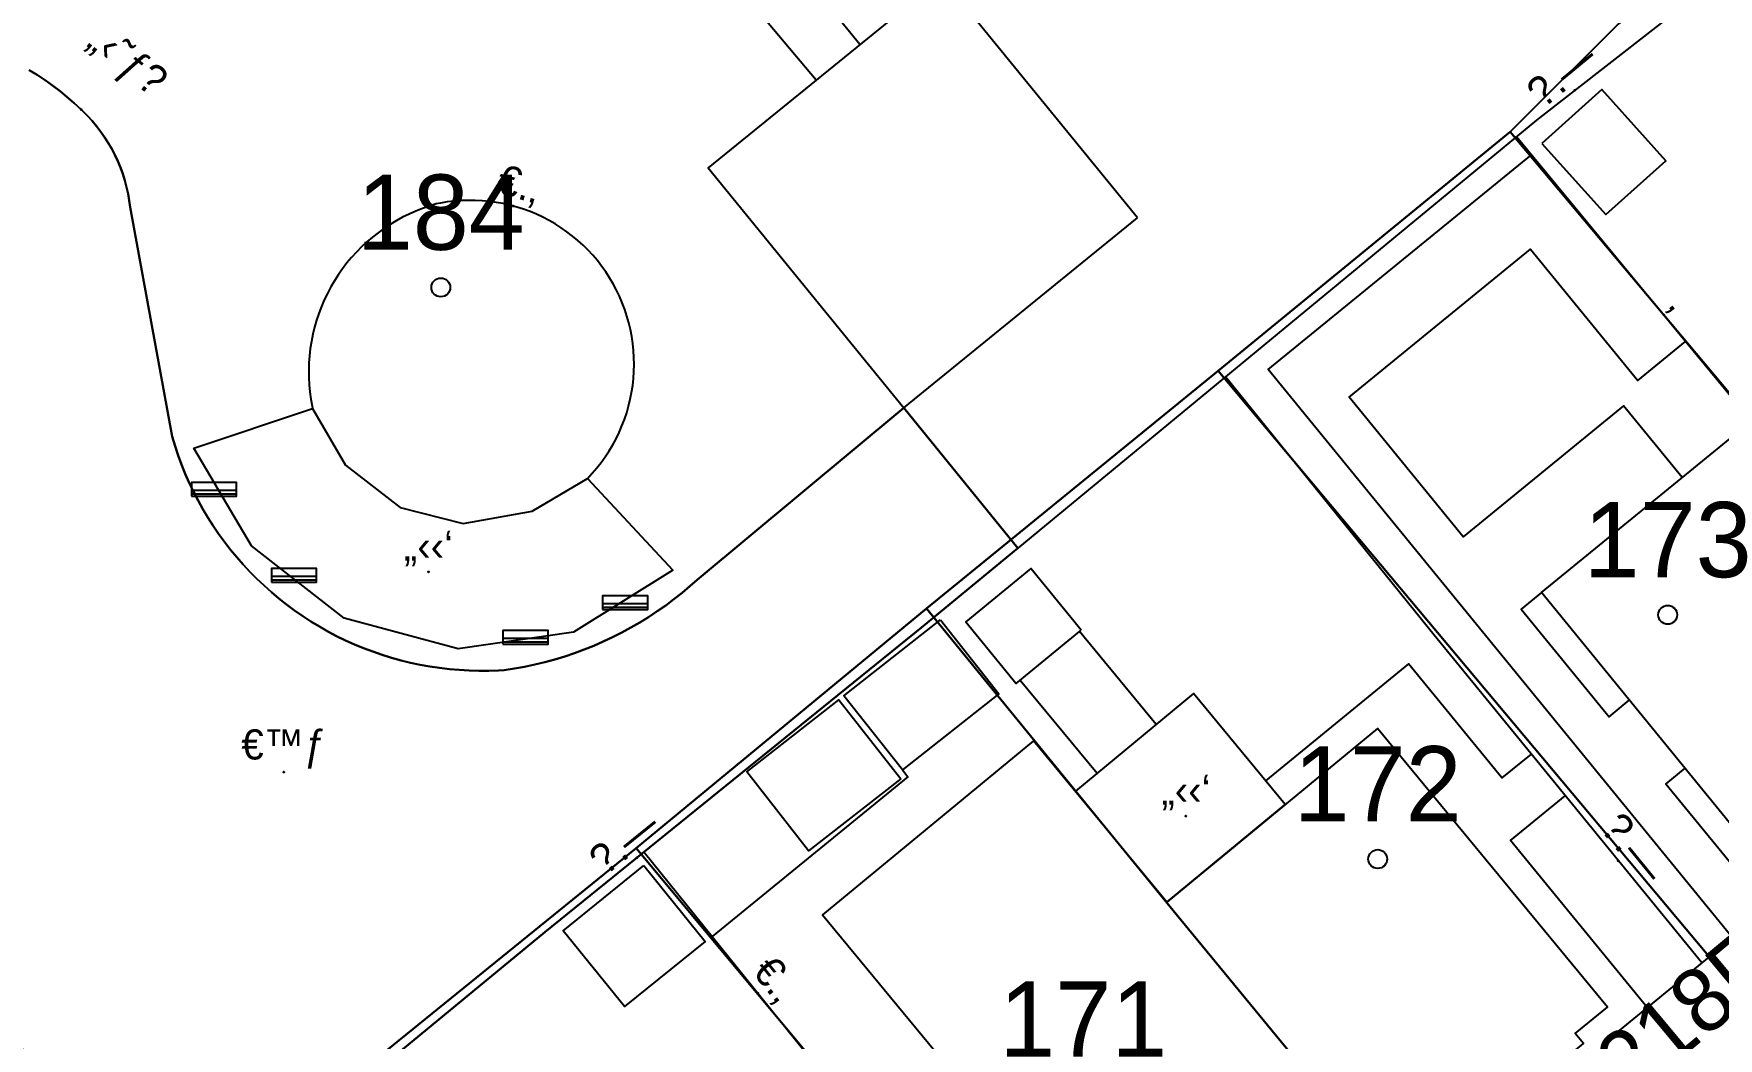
# Model space of a CAD drawing. Header units: metres. Extents: x 218299 to 220222, y 572714 to 574340.
# Drawn here: x 218802.88 to 218847.65, y 573314.61 to 573341.32 of the extents above; entities that cross this region are included whole.
import ezdxf
from ezdxf.enums import TextEntityAlignment as Align

# ---------------------------------------------------------------- set-up
doc = ezdxf.new("R2010")
doc.units = ezdxf.units.M
doc.header["$MEASUREMENT"] = 0
for name, color, linetype in [('1602', 44, 'Continuous'), ('1603', 44, 'Continuous'), ('6261', 7, 'Continuous'), ('A_POINTS', 2, 'Continuous'), ('M2200', 253, 'Continuous'), ('M2207', 253, 'Continuous'), ('M2407', 253, 'Continuous'), ('M2408', 253, 'Continuous'), ('M2601', 253, 'Continuous'), ('M2602', 253, 'Continuous'), ('M2605', 253, 'Continuous'), ('M2809', 253, 'Continuous'), ('M5202', 253, 'Continuous')]:
    doc.layers.add(name, color=color, linetype=linetype)
doc.styles.add('HEBTXT', font='HEBTXT')
doc.styles.add('MAVAT_HEBTXT', font='HEBTXT')

# ---------------------------------------------------------------- blocks, each defined once
blk = doc.blocks.new('6261')
blk.add_lwpolyline([(-2, -1.2), (2, -1.2), (2, 1.2), (-2, 1.2)], close=True)
at = {"color": 0}
blk.add_solid([(2, 1.2), (-2, -1.2), (2, -1.2)], dxfattribs=at)
at = {"color": 0, "style": 'HEBTXT'}
blk.add_attdef('PIL_NAME', (2.689, 2.418), '', height=1.7, dxfattribs=at)
at = {"style": 'HEBTXT'}
blk.add_attdef('CAMUT_MONIM', (2.489, 0.218), '', height=1.7, dxfattribs=at)
at = {"color": 0, "style": 'HEBTXT', "flags": 1}
for tag, p in [('TYPE', (2.585, -1.773)), ('MAP_TYPE', (2.689, -3.782))]:
    blk.add_attdef(tag, p, '', height=1.7, dxfattribs=at)
blk = doc.blocks.new('1603')
at = {"layer": 'A_POINTS'}
blk.add_circle((0, 0), 0.25, dxfattribs=at)
at = {"color": 0, "style": 'HEBTXT'}
blk.add_attdef('PARCEL_NUM', text='', height=2, dxfattribs=at).set_placement((0, 1), align=Align.CENTER)
at = {"color": 0, "style": 'HEBTXT', "flags": 1}
blk.add_attdef('LOT_NUM', text='', height=2, dxfattribs=at).set_placement((0, -2.5), align=Align.CENTER)
blk = doc.blocks.new('M2408')
blk.add_circle((0, 0), 0.025)
at = {"style": 'MAVAT_HEBTXT'}
blk.add_attdef('NAME', text='', height=0.8, dxfattribs=at).set_placement((0, 1.592), align=Align.MIDDLE)
blk = doc.blocks.new('M2809')
blk.add_circle((0, 0), 0.025)
at = {"style": 'MAVAT_HEBTXT'}
blk.add_attdef('NAME', text='', height=0.8, dxfattribs=at).set_placement((0, 1.592), align=Align.MIDDLE)
blk = doc.blocks.new('M2601')
blk.add_circle((0, 0), 0.025)
at = {"style": 'MAVAT_HEBTXT'}
blk.add_attdef('NAME', text='', height=0.8, dxfattribs=at).set_placement((0, 1.592), align=Align.MIDDLE)
blk = doc.blocks.new('M2602')
blk.add_circle((0, 0), 0.025)
at = {"style": 'MAVAT_HEBTXT'}
blk.add_attdef('NAME', text='', height=0.8, dxfattribs=at).set_placement((0, 1.592), align=Align.MIDDLE)
blk = doc.blocks.new('M2605')
blk.add_circle((0, 0), 0.025)
at = {"style": 'MAVAT_HEBTXT'}
blk.add_attdef('NAME', text='', height=0.8, dxfattribs=at).set_placement((0, 1.592), align=Align.MIDDLE)
blk = doc.blocks.new('M2207')
blk.add_circle((0, 0), 0.025)
at = {"style": 'MAVAT_HEBTXT'}
blk.add_attdef('NAME', text='', height=0.8, dxfattribs=at).set_placement((0, 1.592), align=Align.MIDDLE)
blk = doc.blocks.new('M5202')
blk.add_lwpolyline([(-2, -0.53), (2, -0.53), (2, 0.67), (-2, 0.67)], close=True)
for points in [[(-2, 0), (2, 0)], [(-2, -0.33), (2, -0.33)]]:
    blk.add_lwpolyline(points)
at = {"style": 'MAVAT_HEBTXT', "flags": 1}
for tag, p in [('MARK', (0, 1.92)), ('HEIGHT', (0, -1.78)), ('NAME', (0, -4.35))]:
    blk.add_attdef(tag, text='', height=0.8, dxfattribs=at).set_placement(p, align=Align.MIDDLE)
blk = doc.blocks.new('111')
at = {"layer": 'M2200'}
for points in [[(218832.209, 573336.42, 569.533), (218827.013, 573342.806, 569.533), (218820.805, 573337.756, 569.458), (218826.001, 573331.369, 569.458), (218832.209, 573336.42, 569.533)], [(218842.944, 573326.463, 566.758), (218854.22, 573335.67, 566.758), (218860.24, 573328.298, 566.533), (218858.515, 573326.889, 566.533), (218858.768, 573326.58, 566.533), (218856.922, 573325.072, 566.533), (218856.673, 573325.377, 566.533), (218852.554, 573322.014, 566.533), (218852.802, 573321.711, 566.533), (218850.89, 573320.149, 566.533), (218850.683, 573320.402, 566.533), (218849.009, 573319.035, 566.533)], [(218833.468, 573306.229, 566.233), (218841.029, 573312.468, 566.233), (218841.273, 573312.173, 566.233), (218841.44, 573312.311, 566.233), (218844.06, 573314.473, 566.233), (218843.842, 573314.738, 566.233), (218844.698, 573315.444, 566.233), (218838.587, 573322.849, 566.308), (218832.992, 573318.233, 568.558), (218829.451, 573322.524, 566.458), (218823.842, 573317.895, 566.533)]]:
    blk.add_polyline3d(points, close=True, dxfattribs=at)
at = {"layer": 'M2207'}
for points in [[(218842.959, 573338.399, 566.008), (218844.661, 573336.509, 566.008), (218846.251, 573337.94, 566.008), (218844.549, 573339.831, 566.008), (218842.959, 573338.399, 566.008)], [(218810.288, 573331.359, 568.258), (218811.166, 573329.845, 568.258), (218812.616, 573328.719, 568.333), (218814.287, 573328.294, 568.333), (218816.123, 573328.625, 568.333), (218817.591, 573329.496, 568.333), (218819.865, 573327.057, 568.258), (218817.225, 573325.412, 568.333), (218814.156, 573324.964, 568.408), (218811.126, 573325.781, 568.408), (218808.668, 573327.703, 568.333), (218807.128, 573330.301, 568.183)], [(218830.716, 573325.463, 565.558), (218829.375, 573327.098, 565.558), (218827.645, 573325.68, 565.558), (218828.986, 573324.045, 565.558), (218830.716, 573325.463, 565.558)], [(218826.974, 573325.74, 565.483), (218828.529, 573323.774, 565.483), (218825.964, 573321.746, 565.483), (218824.41, 573323.713, 565.483), (218826.974, 573325.74, 565.483)], [(218825.918, 573321.506, 565.483), (218823.468, 573319.595, 565.483), (218821.826, 573321.699, 565.483), (218824.276, 573323.611, 565.483), (218825.918, 573321.506, 565.483)], [(218832.992, 573318.233, 566.205), (218836.137, 573320.828, 566.205), (218833.703, 573323.777, 565.905), (218830.559, 573321.182, 565.905), (218832.992, 573318.233, 566.205)], [(218819.095, 573319.205, 565.183), (218820.723, 573317.188, 565.183), (218818.576, 573315.455, 565.108), (218816.948, 573317.471, 565.108), (218819.095, 573319.205, 565.183)]]:
    blk.add_polyline3d(points, close=True, dxfattribs=at)
at = {"layer": 'M2407'}
for points in [[(218848.023, 573317.283, 564.03), (218835.687, 573332.39, 564.03), (218842.68, 573338.1, 564.03)], [(218846.685, 573329.518, 564.03), (218845.128, 573331.425, 564.03), (218840.865, 573327.944, 564.03), (218837.835, 573331.654, 564.03), (218842.656, 573335.591, 564.18), (218845.506, 573332.102, 564.03), (218846.777, 573333.14, 564.03)], [(218842.944, 573326.463, 564.03), (218842.404, 573326.023, 564.03), (218844.741, 573323.161, 564.03), (218845.28, 573323.602, 564.03)], [(218832.705, 573322.953, 563.505), (218830.667, 573325.423, 563.505)], [(218842.669, 573322.17, 563.621), (218841.893, 573321.536, 563.655), (218839.417, 573324.565, 563.655), (218835.616, 573321.459, 563.655)], [(218829.093, 573324.132, 563.505), (218831.135, 573321.658, 563.505)], [(218825.964, 573321.746, 563.505), (218826.106, 573321.564, 563.505), (218820.904, 573317.322, 563.73)], [(218846.758, 573321.792, 564.03), (218846.254, 573321.381, 564.03), (218848.105, 573319.115, 564.03), (218848.608, 573319.526, 564.03)], [(218845.752, 573315.428, 563.505), (218842.124, 573319.869, 563.655), (218843.578, 573321.057, 563.609)]]:
    blk.add_polyline3d(points, dxfattribs=at)
at = {"layer": 'M2408'}
blk.add_polyline3d([(218802.76, 573340.353, 565.38), (218802.971, 573340.222, 565.38), (218803.177, 573340.084, 565.38), (218803.379, 573339.94, 565.38), (218803.577, 573339.789, 565.38), (218803.769, 573339.632, 565.38), (218803.956, 573339.469, 565.38), (218804.138, 573339.3, 565.38), (218804.173, 573339.266, 565.38), (218804.302, 573339.137, 565.38), (218804.426, 573339.003, 565.38), (218804.543, 573338.864, 565.38), (218804.654, 573338.719, 565.38), (218804.759, 573338.57, 565.38), (218804.857, 573338.416, 565.38), (218804.949, 573338.258, 565.38), (218805.033, 573338.097, 565.38), (218805.11, 573337.931, 565.38), (218805.18, 573337.763, 565.38), (218805.243, 573337.591, 565.38), (218805.297, 573337.417, 565.38), (218805.345, 573337.241, 565.38), (218805.384, 573337.063, 565.38), (218805.416, 573336.883, 565.38), (218805.439, 573336.704, 565.38), (218806.558, 573330.609, 565.53), (218806.634, 573330.358, 565.533), (218806.717, 573330.11, 565.536), (218806.807, 573329.864, 565.539), (218806.905, 573329.621, 565.542), (218807.011, 573329.382, 565.546), (218807.123, 573329.145, 565.549), (218807.243, 573328.912, 565.553), (218807.37, 573328.683, 565.557), (218807.504, 573328.458, 565.561), (218807.645, 573328.238, 565.565), (218807.792, 573328.021, 565.57), (218807.946, 573327.809, 565.574), (218808.106, 573327.602, 565.579), (218808.272, 573327.4, 565.583), (218808.445, 573327.204, 565.588), (218808.624, 573327.012, 565.593), (218808.808, 573326.826, 565.598), (218808.998, 573326.646, 565.603), (218809.193, 573326.472, 565.608), (218809.394, 573326.303, 565.613), (218809.599, 573326.141, 565.619), (218809.81, 573325.986, 565.624), (218810.025, 573325.836, 565.629), (218810.244, 573325.694, 565.635), (218810.468, 573325.558, 565.641), (218810.696, 573325.429, 565.646), (218810.927, 573325.307, 565.652), (218811.163, 573325.192, 565.658), (218811.401, 573325.085, 565.663), (218811.643, 573324.985, 565.669), (218811.888, 573324.892, 565.675), (218812.136, 573324.807, 565.681), (218812.386, 573324.729, 565.687), (218812.638, 573324.659, 565.693), (218812.892, 573324.597, 565.699), (218813.148, 573324.543, 565.705), (218813.406, 573324.496, 565.711), (218813.665, 573324.458, 565.717), (218813.925, 573324.427, 565.723), (218814.185, 573324.404, 565.728), (218814.447, 573324.39, 565.734), (218814.709, 573324.383, 565.74), (218814.97, 573324.384, 565.746), (218815.232, 573324.393, 565.752), (218815.382, 573324.402, 565.755), (218815.654, 573324.443, 565.755), (218815.924, 573324.491, 565.755), (218816.193, 573324.548, 565.755), (218816.46, 573324.612, 565.755), (218816.725, 573324.684, 565.755), (218816.988, 573324.763, 565.755), (218817.248, 573324.85, 565.755), (218817.506, 573324.945, 565.755), (218817.761, 573325.047, 565.755), (218818.013, 573325.157, 565.755), (218818.261, 573325.274, 565.755), (218818.506, 573325.398, 565.755), (218818.748, 573325.529, 565.755), (218818.985, 573325.667, 565.755), (218819.218, 573325.812, 565.755), (218819.447, 573325.964, 565.755), (218819.672, 573326.122, 565.755), (218819.891, 573326.287, 565.755), (218820.106, 573326.458, 565.755), (218820.316, 573326.635, 565.755), (218820.505, 573326.804, 565.755), (218826.001, 573331.369, 565.905)], dxfattribs=at)
at = {"layer": 'M2601'}
for points in [[(218820.188, 573349.299, 568.005), (218819.135, 573345.492, 568.005), (218823.672, 573340.088, 568.005)], [(218824.829, 573341.029, 566.846), (218820.642, 573346.175, 567.105)], [(218842.28, 573338.585, 565.605), (218848.527, 573331.022, 565.605)], [(218826.001, 573331.369, 567.136), (218829.033, 573327.643, 567.136)]]:
    blk.add_polyline3d(points, dxfattribs=at)
at = {"layer": 'M2602'}
for points in [[(218817.591, 573329.496, 565.98), (218817.719, 573329.632, 565.98), (218817.841, 573329.774, 565.98), (218817.956, 573329.92, 565.98), (218818.065, 573330.071, 565.98), (218818.168, 573330.227, 565.98), (218818.263, 573330.387, 565.98), (218818.352, 573330.551, 565.98), (218818.434, 573330.719, 565.98), (218818.508, 573330.89, 565.98), (218818.575, 573331.064, 565.98), (218818.635, 573331.241, 565.98), (218818.686, 573331.42, 565.98), (218818.731, 573331.602, 565.98), (218818.767, 573331.784, 565.98), (218818.795, 573331.969, 565.98), (218818.816, 573332.154, 565.98), (218818.828, 573332.34, 565.98), (218818.833, 573332.527, 565.98), (218818.829, 573332.713, 565.98), (218818.818, 573332.9, 565.98), (218818.798, 573333.085, 565.98), (218818.771, 573333.27, 565.98), (218818.736, 573333.453, 565.98), (218818.693, 573333.634, 565.98), (218818.642, 573333.814, 565.98), (218818.583, 573333.991, 565.98), (218818.517, 573334.165, 565.98), (218818.444, 573334.337, 565.98), (218818.363, 573334.505, 565.98), (218818.275, 573334.67, 565.98), (218818.18, 573334.83, 565.98), (218818.079, 573334.987, 565.98), (218817.97, 573335.139, 565.98), (218817.856, 573335.286, 565.98), (218817.735, 573335.428, 565.98), (218817.608, 573335.564, 565.98), (218817.475, 573335.696, 565.98), (218817.337, 573335.821, 565.98), (218817.194, 573335.94, 565.98), (218817.046, 573336.054, 565.98), (218816.893, 573336.16, 565.98), (218816.735, 573336.26, 565.98), (218816.574, 573336.353, 565.98), (218816.408, 573336.44, 565.98), (218816.239, 573336.518, 565.98), (218816.067, 573336.59, 565.98), (218815.892, 573336.654, 565.98), (218815.714, 573336.711, 565.98), (218815.534, 573336.76, 565.98), (218815.352, 573336.801, 565.98), (218815.169, 573336.834, 565.98), (218814.984, 573336.86, 565.98), (218814.798, 573336.877, 565.98), (218814.612, 573336.887, 565.98), (218814.425, 573336.888, 565.98), (218814.239, 573336.882, 565.98), (218814.053, 573336.868, 565.98), (218813.868, 573336.845, 565.98), (218813.684, 573336.815, 565.98), (218813.573, 573336.793, 565.98), (218813.389, 573336.737, 565.98), (218813.207, 573336.674, 565.98), (218813.028, 573336.603, 565.98), (218812.852, 573336.524, 565.98), (218812.679, 573336.439, 565.98), (218812.51, 573336.346, 565.98), (218812.346, 573336.247, 565.98), (218812.185, 573336.14, 565.98), (218812.029, 573336.027, 565.98), (218811.878, 573335.908, 565.98), (218811.731, 573335.783, 565.98), (218811.591, 573335.651, 565.98), (218811.455, 573335.514, 565.98), (218811.326, 573335.372, 565.98), (218811.202, 573335.224, 565.98), (218811.085, 573335.071, 565.98), (218810.974, 573334.913, 565.98), (218810.87, 573334.751, 565.98), (218810.773, 573334.585, 565.98), (218810.683, 573334.415, 565.98), (218810.6, 573334.241, 565.98), (218810.524, 573334.064, 565.98), (218810.455, 573333.884, 565.98), (218810.394, 573333.701, 565.98), (218810.341, 573333.516, 565.98), (218810.296, 573333.329, 565.98), (218810.258, 573333.14, 565.98), (218810.228, 573332.95, 565.98), (218810.206, 573332.758, 565.98), (218810.192, 573332.566, 565.98), (218810.186, 573332.373, 565.98), (218810.188, 573332.181, 565.98), (218810.198, 573331.988, 565.98), (218810.216, 573331.797, 565.98), (218810.242, 573331.606, 565.98), (218810.276, 573331.416, 565.98), (218810.288, 573331.359, 565.98)], [(218819.097, 573319.564, 565.005), (218825.152, 573312.052, 564.857)]]:
    blk.add_polyline3d(points, dxfattribs=at)
at = {"layer": 'M2605'}
for points in [[(218850.747, 573345.202, 566.205), (218842.812, 573339.024, 566.205), (218829.033, 573327.643, 565.825)], [(218854.632, 573321.233, 563.955), (218857.075, 573318.243, 563.955), (218852.855, 573314.794, 563.955), (218849.701, 573318.654, 564.105), (218847.207, 573316.617, 564.105), (218840.091, 573325.325, 564.105), (218834.546, 573332.196, 564.105)], [(218829.033, 573327.643, 565.825), (218826.474, 573325.529, 565.755), (218816.458, 573317.43, 565.155), (218808.857, 573311.166, 564.105)], [(218847.207, 573316.617, 563.505), (218845.011, 573314.823, 563.505), (218848.242, 573310.869, 563.505), (218843.882, 573307.307, 563.505), (218841.387, 573310.36, 563.505), (218838.345, 573307.875, 563.505), (218840.841, 573304.821, 563.505)]]:
    blk.add_polyline3d(points, dxfattribs=at)
at = {"layer": 'M2809'}
blk.add_polyline3d([(218808.857, 573311.166, 564.105), (218816.458, 573317.43, 565.155), (218826.474, 573325.529, 565.755), (218829.033, 573327.643, 565.825), (218826.001, 573331.369, 565.905), (218820.505, 573326.804, 565.755), (218820.316, 573326.635, 565.755), (218820.106, 573326.458, 565.755), (218819.891, 573326.287, 565.755), (218819.672, 573326.122, 565.755), (218819.447, 573325.964, 565.755), (218819.218, 573325.812, 565.755), (218818.985, 573325.667, 565.755), (218818.748, 573325.529, 565.755), (218818.506, 573325.398, 565.755), (218818.261, 573325.274, 565.755), (218818.013, 573325.157, 565.755), (218817.761, 573325.047, 565.755), (218817.506, 573324.945, 565.755), (218817.248, 573324.85, 565.755), (218816.988, 573324.763, 565.755), (218816.725, 573324.684, 565.755), (218816.46, 573324.612, 565.755), (218816.193, 573324.548, 565.755), (218815.924, 573324.491, 565.755), (218815.654, 573324.443, 565.755), (218815.382, 573324.402, 565.755), (218815.232, 573324.393, 565.752), (218814.97, 573324.384, 565.746), (218814.709, 573324.383, 565.74), (218814.447, 573324.39, 565.734), (218814.185, 573324.404, 565.728), (218813.925, 573324.427, 565.723), (218813.665, 573324.458, 565.717), (218813.406, 573324.496, 565.711), (218813.148, 573324.543, 565.705), (218812.892, 573324.597, 565.699), (218812.638, 573324.659, 565.693), (218812.386, 573324.729, 565.687), (218812.136, 573324.807, 565.681), (218811.888, 573324.892, 565.675), (218811.643, 573324.985, 565.669), (218811.401, 573325.085, 565.663), (218811.163, 573325.192, 565.658), (218810.927, 573325.307, 565.652), (218810.696, 573325.429, 565.646), (218810.468, 573325.558, 565.641), (218810.244, 573325.694, 565.635), (218810.025, 573325.836, 565.629), (218809.81, 573325.986, 565.624), (218809.599, 573326.141, 565.619), (218809.394, 573326.303, 565.613), (218809.193, 573326.472, 565.608), (218808.998, 573326.646, 565.603), (218808.808, 573326.826, 565.598), (218808.624, 573327.012, 565.593), (218808.445, 573327.204, 565.588), (218808.272, 573327.4, 565.583), (218808.106, 573327.602, 565.579), (218807.946, 573327.809, 565.574), (218807.792, 573328.021, 565.57), (218807.645, 573328.238, 565.565), (218807.504, 573328.458, 565.561), (218807.37, 573328.683, 565.557), (218807.243, 573328.912, 565.553), (218807.123, 573329.145, 565.549), (218807.011, 573329.382, 565.546), (218806.905, 573329.621, 565.542), (218806.807, 573329.864, 565.539), (218806.717, 573330.11, 565.536), (218806.634, 573330.358, 565.533), (218806.558, 573330.609, 565.53), (218805.439, 573336.704, 565.38), (218805.416, 573336.883, 565.38), (218805.384, 573337.063, 565.38), (218805.345, 573337.241, 565.38), (218805.297, 573337.417, 565.38), (218805.243, 573337.591, 565.38), (218805.18, 573337.763, 565.38), (218805.11, 573337.931, 565.38), (218805.033, 573338.097, 565.38), (218804.949, 573338.258, 565.38), (218804.857, 573338.416, 565.38), (218804.759, 573338.57, 565.38), (218804.654, 573338.719, 565.38), (218804.543, 573338.864, 565.38), (218804.426, 573339.003, 565.38), (218804.302, 573339.137, 565.38), (218804.173, 573339.266, 565.38), (218804.138, 573339.3, 565.38), (218803.956, 573339.469, 565.38), (218803.769, 573339.632, 565.38), (218803.577, 573339.789, 565.38), (218803.379, 573339.94, 565.38), (218803.177, 573340.084, 565.38), (218802.971, 573340.222, 565.38), (218802.76, 573340.353, 565.38)], dxfattribs=at)
at = {"layer": 'M2207'}
ref = blk.add_blockref('M2207', (218813.366, 573327.011), dxfattribs=dict(at, xscale=0.5, yscale=0.5, zscale=0.5))
ref.add_attrib('NAME', '„‹‹‘', dxfattribs={"layer": '0', "height": 0.8, "style": 'MAVAT_HEBTXT'}).set_placement((218813.366, 573327.636), align=Align.MIDDLE)
ref = blk.add_blockref('M2207', (218833.498, 573320.522), dxfattribs=dict(at, xscale=0.5, yscale=0.5, zscale=0.5))
ref.add_attrib('NAME', '„‹‹‘', dxfattribs={"layer": '0', "height": 0.8, "style": 'MAVAT_HEBTXT'}).set_placement((218833.498, 573321.147), align=Align.MIDDLE)
at = {"layer": 'M2408'}
ref = blk.add_blockref('M2408', (218804.138, 573339.3), dxfattribs=dict(at, xscale=0.5, yscale=0.5, zscale=0.5))
ref.add_attrib('NAME', '„‹˜ƒ\x8e', dxfattribs={"layer": '0', "height": 0.8, "rotation": 321.7485, "style": 'MAVAT_HEBTXT'}).set_placement((218805.319, 573340.543), align=Align.MIDDLE)
at = {"layer": 'M2601'}
ref = blk.add_blockref('M2601', (218846.199, 573333.841), dxfattribs=dict(at, xscale=0.5, yscale=0.5, zscale=0.5))
ref.add_attrib('NAME', '‚', dxfattribs={"layer": '0', "height": 0.8, "rotation": 309.557, "style": 'MAVAT_HEBTXT'}).set_placement((218846.623, 573334.191), align=Align.MIDDLE)
at = {"layer": 'M2602'}
ref = blk.add_blockref('M2602', (218815.616, 573336.738), dxfattribs=dict(at, xscale=0.5, yscale=0.5, zscale=0.5))
ref.add_attrib('NAME', '€.‚', dxfattribs={"layer": '0', "height": 0.8, "rotation": 344.7855, "style": 'MAVAT_HEBTXT'}).set_placement((218815.76, 573337.268), align=Align.MIDDLE)
ref = blk.add_blockref('M2602', (218822.124, 573315.808), dxfattribs=dict(at, xscale=0.5, yscale=0.5, zscale=0.5))
ref.add_attrib('NAME', '€.‚', dxfattribs={"layer": '0', "height": 0.8, "rotation": 308.8684, "style": 'MAVAT_HEBTXT'}).set_placement((218822.553, 573316.153), align=Align.MIDDLE)
at = {"layer": 'M2605'}
ref = blk.add_blockref('M2605', (218843.829, 573339.816), dxfattribs=dict(at, xscale=0.5, yscale=0.5, zscale=0.5))
ref.add_attrib('NAME', '\x9a.—', dxfattribs={"layer": '0', "height": 0.8, "rotation": 39.557, "style": 'MAVAT_HEBTXT'}).set_placement((218843.479, 573340.24), align=Align.MIDDLE)
ref = blk.add_blockref('M2605', (218818.909, 573319.411), dxfattribs=dict(at, xscale=0.5, yscale=0.5, zscale=0.5))
ref.add_attrib('NAME', '\x9a.—', dxfattribs={"layer": '0', "height": 0.8, "rotation": 38.961, "style": 'MAVAT_HEBTXT'}).set_placement((218818.563, 573319.839), align=Align.MIDDLE)
ref = blk.add_blockref('M2605', (218844.987, 573319.333), dxfattribs=dict(at, xscale=0.5, yscale=0.5, zscale=0.5))
ref.add_attrib('NAME', '\x9a.—', dxfattribs={"layer": '0', "height": 0.8, "rotation": 309.2529, "style": 'MAVAT_HEBTXT'}).set_placement((218845.413, 573319.681), align=Align.MIDDLE)
at = {"layer": 'M2809'}
ref = blk.add_blockref('M2809', (218809.524, 573321.689, 565.455), dxfattribs=dict(at, xscale=0.5, yscale=0.5, zscale=0.5))
ref.add_attrib('NAME', '€™ƒ', dxfattribs={"layer": '0', "height": 0.8, "style": 'MAVAT_HEBTXT'}).set_placement((218809.524, 573322.314, 565.455), align=Align.MIDDLE)
at = {"layer": 'M5202', "xscale": 0.3, "yscale": 0.3, "zscale": 0.3}
for p in [(218807.669, 573329.184, 565.605), (218809.795, 573326.899, 565.755), (218818.595, 573326.175, 565.755), (218815.947, 573325.249, 565.755)]:
    blk.add_blockref('M5202', p, dxfattribs=at)

msp = doc.modelspace()

# ---------------------------------------------------------------- linework, layer by layer
at = {"layer": '1602'}
for points in [[(218848.77, 573330.78), (218842.11, 573338.71), (218844.97, 573341.55), (218849.74, 573345.13), (218866.02, 573325.68), (218858.2, 573319.32), (218854.22, 573324.12)], [(218854.22, 573324.12), (218858.2, 573319.32), (218850.6, 573312.97), (218834.35, 573332.36), (218842.11, 573338.71), (218848.77, 573330.78)], [(218833.24, 573317.91), (218826.6, 573326.04), (218834.35, 573332.36), (218850.6, 573312.97), (218842.56, 573306.32), (218838.71, 573311.26)], [(218838.71, 573311.26), (218842.56, 573306.32), (218835.11, 573300.2), (218818.89, 573319.67), (218826.6, 573326.04), (218833.24, 573317.91)], [(218817.88, 573305.28), (218811.41, 573313.61), (218818.89, 573319.67), (218835.11, 573300.2), (218827.31, 573293.82), (218823.39, 573298.66)]]:
    msp.add_lwpolyline(points, close=True, dxfattribs=at)
msp.add_lwpolyline([(218844.97, 573341.55), (218842.11, 573338.71), (218834.35, 573332.36), (218826.6, 573326.04), (218818.89, 573319.67), (218811.41, 573313.61), (218804.93, 573308.02), (218794.75, 573335.36)], dxfattribs=at)

# ---------------------------------------------------------------- block references
msp.add_blockref('111', (0, 0))
at = {"layer": '1603'}
for p, values in [((218813.6951, 573334.5739), {'PARCEL_NUM': '184'}), ((218846.3011, 573325.87), {'PARCEL_NUM': '173'}), ((218838.594, 573319.3785), {'PARCEL_NUM': '172'}), ((218830.7707, 573313.1228), {'PARCEL_NUM': '171'})]:
    msp.add_blockref('1603', p, dxfattribs=at).add_auto_attribs(values)
at = {"layer": '6261'}
ref = msp.add_blockref('6261', (218842.2557, 573306.4656), dxfattribs=dict(at, rotation=39.83999999998772))
ref.add_attrib('PIL_NAME', '15/218RD/פ33/1/2', (218842.9, 573310.9392), dxfattribs={"layer": '0', "color": 0, "height": 1.7, "rotation": 39.84, "style": 'HEBTXT'})

doc.saveas('drawing.dxf')
